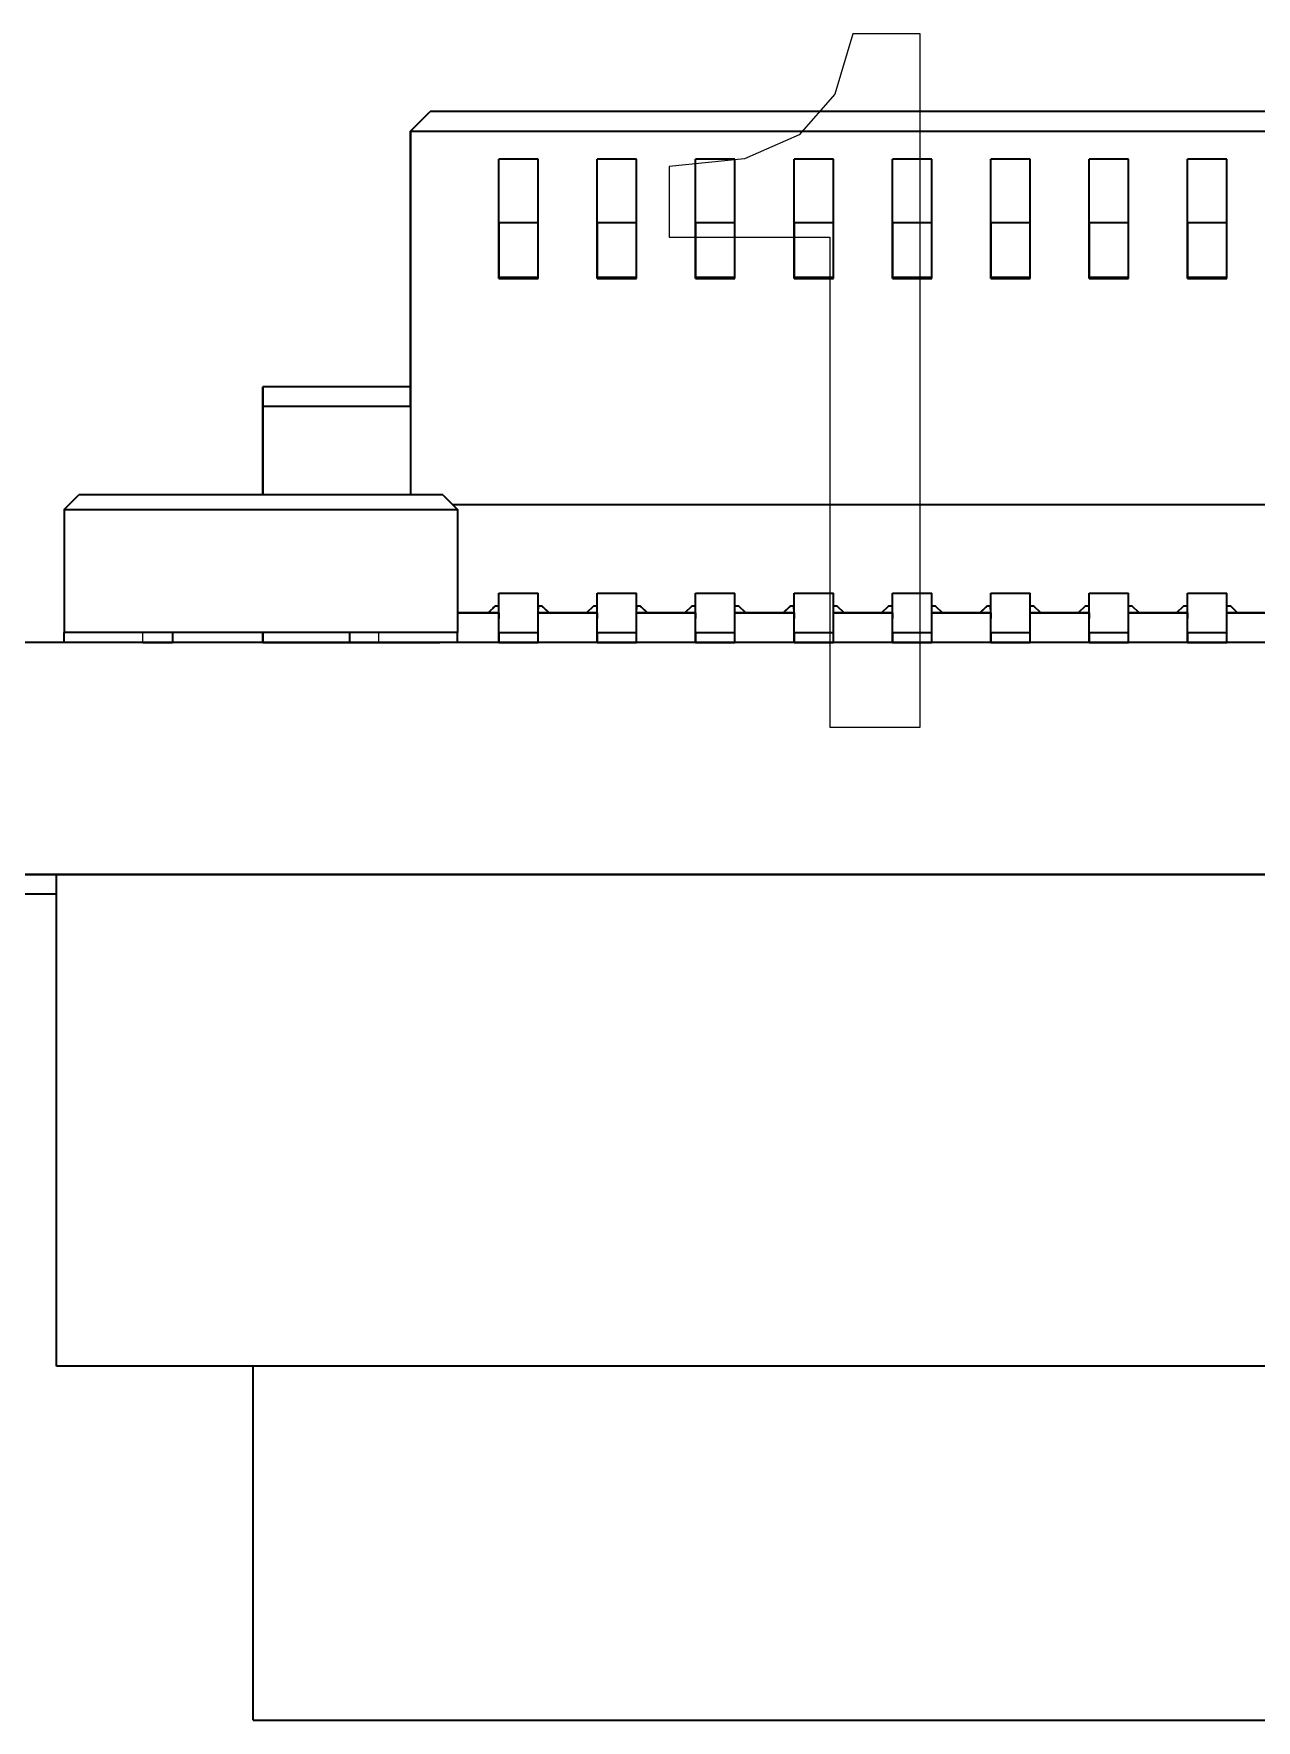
# Model space of a CAD drawing. Extents: x 507 to 804, y 334 to 583.
# Drawn here: x 585.04 to 591.26, y 381.05 to 389.62 of the extents above; entities that cross this region are included whole.
import ezdxf

# ---------------------------------------------------------------- set-up
doc = ezdxf.new("R2010")
doc.units = 0

msp = doc.modelspace()

# ---------------------------------------------------------------- linework, layer by layer
at = {"color": 7, "lineweight": 35, "ltscale": 0.003535}
msp.add_line((586.9557, 389.1268), (587.0557, 389.2268), dxfattribs=at)
msp.add_line((586.9557, 389.1268), (587.0557, 389.2268), dxfattribs=at)
at = {"color": 7, "lineweight": 35, "ltscale": 0.235001}
msp.add_line((596.4557, 389.2268), (587.0557, 389.2268), dxfattribs=at)
msp.add_line((596.4557, 389.2268), (587.0557, 389.2268), dxfattribs=at)
at = {"color": 7, "lineweight": 35, "ltscale": 0.046249}
for p, q in [((586.9557, 389.1268), (586.9557, 387.2768)), ((586.9557, 389.1268), (586.9557, 387.2768)), ((587.1207, 387.2768), (585.2708, 387.2768))]:
    msp.add_line(p, q, dxfattribs=at)
at = {"color": 7, "lineweight": 35, "ltscale": 0.0325}
for p, q in [((586.9557, 387.8268), (586.9557, 389.1268)), ((586.9557, 389.1268), (586.9557, 387.8268)), ((586.9557, 389.1268), (586.9557, 387.8268))]:
    msp.add_line(p, q, dxfattribs=at)
at = {"color": 7, "lineweight": 35, "ltscale": 0.239999}
msp.add_line((586.9557, 389.1268), (596.5557, 389.1268), dxfattribs=at)
msp.add_line((586.9557, 389.1268), (596.5557, 389.1268), dxfattribs=at)
at = {"color": 7, "lineweight": 35, "ltscale": 0.008055}
for p, q in [((587.4058, 388.6617), (587.4058, 388.9839)), ((587.4058, 388.6617), (587.4058, 388.9839)), ((587.6057, 388.6617), (587.6057, 388.9839)), ((587.6057, 388.6617), (587.6057, 388.9839)), ((587.9058, 388.6617), (587.9058, 388.9839)), ((587.9058, 388.6617), (587.9058, 388.9839)), ((588.1057, 388.6617), (588.1057, 388.9839)), ((588.1057, 388.6617), (588.1057, 388.9839)), ((588.4058, 388.6617), (588.4058, 388.9839)), ((588.4058, 388.6617), (588.4058, 388.9839)), ((588.6057, 388.6617), (588.6057, 388.9839)), ((588.6057, 388.6617), (588.6057, 388.9839)), ((588.9058, 388.6617), (588.9058, 388.9839)), ((588.9058, 388.6617), (588.9058, 388.9839)), ((589.1057, 388.6617), (589.1057, 388.9839)), ((589.1057, 388.6617), (589.1057, 388.9839)), ((589.4058, 388.6617), (589.4058, 388.9839)), ((589.4058, 388.6617), (589.4058, 388.9839)), ((589.6057, 388.6617), (589.6057, 388.9839)), ((589.6057, 388.6617), (589.6057, 388.9839)), ((589.9058, 388.6617), (589.9058, 388.9839)), ((589.9058, 388.6617), (589.9058, 388.9839)), ((590.1057, 388.6617), (590.1057, 388.9839)), ((590.1057, 388.6617), (590.1057, 388.9839)), ((590.4058, 388.6617), (590.4058, 388.9839)), ((590.4058, 388.6617), (590.4058, 388.9839)), ((590.6057, 388.6617), (590.6057, 388.9839)), ((590.6057, 388.6617), (590.6057, 388.9839)), ((590.9058, 388.6617), (590.9058, 388.9839)), ((590.9058, 388.6617), (590.9058, 388.9839)), ((591.1057, 388.6617), (591.1057, 388.9839)), ((591.1057, 388.6617), (591.1057, 388.9839))]:
    msp.add_line(p, q, dxfattribs=at)
at = {"color": 7, "lineweight": 35, "ltscale": 0.004999}
for p, q in [((587.6057, 388.9839), (587.4058, 388.9839)), ((587.6057, 388.9839), (587.4058, 388.9839)), ((588.1057, 388.9839), (587.9058, 388.9839)), ((588.1057, 388.9839), (587.9058, 388.9839)), ((588.6057, 388.9839), (588.4058, 388.9839)), ((588.6057, 388.9839), (588.4058, 388.9839)), ((589.1057, 388.9839), (588.9058, 388.9839)), ((589.1057, 388.9839), (588.9058, 388.9839)), ((589.6057, 388.9839), (589.4058, 388.9839)), ((589.6057, 388.9839), (589.4058, 388.9839)), ((590.1057, 388.9839), (589.9058, 388.9839)), ((590.1057, 388.9839), (589.9058, 388.9839)), ((590.6057, 388.9839), (590.4058, 388.9839)), ((590.6057, 388.9839), (590.4058, 388.9839)), ((591.1057, 388.9839), (590.9058, 388.9839)), ((591.1057, 388.9839), (590.9058, 388.9839)), ((587.4058, 388.6617), (587.6057, 388.6617)), ((587.4058, 388.6617), (587.6057, 388.6617)), ((587.9058, 388.6617), (588.1057, 388.6617)), ((587.9058, 388.6617), (588.1057, 388.6617)), ((588.4058, 388.6617), (588.6057, 388.6617)), ((588.4058, 388.6617), (588.6057, 388.6617)), ((588.9058, 388.6617), (589.1057, 388.6617)), ((588.9058, 388.6617), (589.1057, 388.6617)), ((589.4058, 388.6617), (589.6057, 388.6617)), ((589.4058, 388.6617), (589.6057, 388.6617)), ((589.9058, 388.6617), (590.1057, 388.6617)), ((589.9058, 388.6617), (590.1057, 388.6617)), ((590.4058, 388.6617), (590.6057, 388.6617)), ((590.4058, 388.6617), (590.6057, 388.6617)), ((590.9058, 388.6617), (591.1057, 388.6617)), ((590.9058, 388.6617), (591.1057, 388.6617)), ((587.6057, 388.3823), (587.4058, 388.3823)), ((587.4058, 388.3823), (587.6057, 388.3823)), ((587.4058, 388.3822), (587.6057, 388.3822)), ((588.1057, 388.3823), (587.9058, 388.3823)), ((587.9058, 388.3823), (588.1057, 388.3823)), ((587.9058, 388.3822), (588.1057, 388.3822)), ((588.6057, 388.3823), (588.4058, 388.3823)), ((588.4058, 388.3823), (588.6057, 388.3823)), ((588.4058, 388.3822), (588.6057, 388.3822)), ((589.1057, 388.3823), (588.9058, 388.3823)), ((588.9058, 388.3823), (589.1057, 388.3823)), ((588.9058, 388.3822), (589.1057, 388.3822)), ((589.6057, 388.3823), (589.4058, 388.3823)), ((589.4058, 388.3823), (589.6057, 388.3823)), ((589.4058, 388.3822), (589.6057, 388.3822)), ((590.1057, 388.3823), (589.9058, 388.3823)), ((589.9058, 388.3823), (590.1057, 388.3823)), ((589.9058, 388.3822), (590.1057, 388.3822)), ((590.4058, 388.3823), (590.6057, 388.3823)), ((590.6057, 388.3823), (590.4058, 388.3823)), ((590.4058, 388.3822), (590.6057, 388.3822)), ((590.9058, 388.3823), (591.1057, 388.3823)), ((591.1057, 388.3823), (590.9058, 388.3823)), ((590.9058, 388.3822), (591.1057, 388.3822)), ((587.4058, 388.3768), (587.6057, 388.3768)), ((587.4058, 388.3768), (587.6057, 388.3768)), ((587.9058, 388.3768), (588.1057, 388.3768)), ((587.9058, 388.3768), (588.1057, 388.3768)), ((588.4058, 388.3768), (588.6057, 388.3768)), ((588.4058, 388.3768), (588.6057, 388.3768)), ((588.9058, 388.3768), (589.1057, 388.3768)), ((588.9058, 388.3768), (589.1057, 388.3768)), ((589.4058, 388.3768), (589.6057, 388.3768)), ((589.4058, 388.3768), (589.6057, 388.3768)), ((589.9058, 388.3768), (590.1057, 388.3768)), ((589.9058, 388.3768), (590.1057, 388.3768)), ((590.4058, 388.3768), (590.6057, 388.3768)), ((590.4058, 388.3768), (590.6057, 388.3768)), ((590.9058, 388.3768), (591.1057, 388.3768)), ((590.9058, 388.3768), (591.1057, 388.3768)), ((587.4058, 386.7768), (587.6057, 386.7768)), ((587.4058, 386.7768), (587.6057, 386.7768)), ((587.9058, 386.7768), (588.1057, 386.7768)), ((587.9058, 386.7768), (588.1057, 386.7768)), ((588.4058, 386.7768), (588.6057, 386.7768)), ((588.4058, 386.7768), (588.6057, 386.7768)), ((588.9058, 386.7768), (589.1057, 386.7768)), ((588.9058, 386.7768), (589.1057, 386.7768)), ((589.4058, 386.7768), (589.6057, 386.7768)), ((589.4058, 386.7768), (589.6057, 386.7768)), ((589.9058, 386.7768), (590.1057, 386.7768)), ((589.9058, 386.7768), (590.1057, 386.7768)), ((590.4058, 386.7768), (590.6057, 386.7768)), ((590.4058, 386.7768), (590.6057, 386.7768)), ((590.9058, 386.7768), (591.1057, 386.7768)), ((590.9058, 386.7768), (591.1057, 386.7768)), ((587.4058, 386.5768), (587.6057, 386.5768)), ((587.4058, 386.5768), (587.6057, 386.5768)), ((587.6057, 386.5268), (587.4058, 386.5268)), ((587.6057, 386.5268), (587.4058, 386.5268)), ((587.4058, 386.5268), (587.6057, 386.5268)), ((587.4058, 386.5268), (587.6057, 386.5268)), ((587.4058, 386.5268), (587.6057, 386.5268)), ((587.9058, 386.5768), (588.1057, 386.5768)), ((587.9058, 386.5768), (588.1057, 386.5768)), ((588.1057, 386.5268), (587.9058, 386.5268)), ((588.1057, 386.5268), (587.9058, 386.5268)), ((587.9058, 386.5268), (588.1057, 386.5268)), ((587.9058, 386.5268), (588.1057, 386.5268)), ((587.9058, 386.5268), (588.1057, 386.5268)), ((588.4058, 386.5768), (588.6057, 386.5768)), ((588.4058, 386.5768), (588.6057, 386.5768)), ((588.6057, 386.5268), (588.4058, 386.5268)), ((588.6057, 386.5268), (588.4058, 386.5268)), ((588.4058, 386.5268), (588.6057, 386.5268)), ((588.4058, 386.5268), (588.6057, 386.5268)), ((588.4058, 386.5268), (588.6057, 386.5268)), ((588.9058, 386.5768), (589.1057, 386.5768)), ((588.9058, 386.5768), (589.1057, 386.5768)), ((589.1057, 386.5268), (588.9058, 386.5268)), ((589.1057, 386.5268), (588.9058, 386.5268)), ((588.9058, 386.5268), (589.1057, 386.5268)), ((588.9058, 386.5268), (589.1057, 386.5268)), ((588.9058, 386.5268), (589.1057, 386.5268)), ((589.4058, 386.5768), (589.6057, 386.5768)), ((589.4058, 386.5768), (589.6057, 386.5768)), ((589.6057, 386.5268), (589.4058, 386.5268)), ((589.6057, 386.5268), (589.4058, 386.5268)), ((589.4058, 386.5268), (589.6057, 386.5268)), ((589.4058, 386.5268), (589.6057, 386.5268)), ((589.4058, 386.5268), (589.6057, 386.5268)), ((589.9058, 386.5768), (590.1057, 386.5768)), ((589.9058, 386.5768), (590.1057, 386.5768)), ((590.1057, 386.5268), (589.9058, 386.5268)), ((589.9058, 386.5268), (590.1057, 386.5268)), ((589.9058, 386.5268), (590.1057, 386.5268)), ((589.9058, 386.5268), (590.1057, 386.5268)), ((590.1057, 386.5268), (589.9058, 386.5268)), ((590.4058, 386.5768), (590.6057, 386.5768)), ((590.4058, 386.5768), (590.6057, 386.5768)), ((590.4058, 386.5268), (590.6057, 386.5268)), ((590.6057, 386.5268), (590.4058, 386.5268)), ((590.6057, 386.5268), (590.4058, 386.5268)), ((590.4058, 386.5268), (590.6057, 386.5268)), ((590.4058, 386.5268), (590.6057, 386.5268)), ((590.9058, 386.5768), (591.1057, 386.5768)), ((590.9058, 386.5768), (591.1057, 386.5768)), ((590.9058, 386.5268), (591.1057, 386.5268)), ((590.9058, 386.5268), (591.1057, 386.5268)), ((590.9058, 386.5268), (591.1057, 386.5268)), ((591.1057, 386.5268), (590.9058, 386.5268)), ((591.1057, 386.5268), (590.9058, 386.5268))]:
    msp.add_line(p, q, dxfattribs=at)
at = {"color": 7, "lineweight": 35, "ltscale": 0.015179}
for p, q in [((587.4058, 388.3768), (587.4058, 388.9839)), ((587.9058, 388.3768), (587.9058, 388.9839)), ((588.4058, 388.3768), (588.4058, 388.9839)), ((588.9058, 388.3768), (588.9058, 388.9839)), ((589.4058, 388.3768), (589.4058, 388.9839)), ((589.9058, 388.3768), (589.9058, 388.9839)), ((590.4058, 388.3768), (590.4058, 388.9839)), ((590.9058, 388.3768), (590.9058, 388.9839))]:
    msp.add_line(p, q, dxfattribs=at)
at = {"color": 7, "lineweight": 35, "ltscale": 0.006986}
for p, q in [((587.4058, 388.6617), (587.4058, 388.3823)), ((587.6057, 388.3823), (587.6057, 388.6617)), ((587.9058, 388.6617), (587.9058, 388.3823)), ((588.1057, 388.3823), (588.1057, 388.6617)), ((588.4058, 388.6617), (588.4058, 388.3823)), ((588.6057, 388.3823), (588.6057, 388.6617)), ((588.9058, 388.6617), (588.9058, 388.3823)), ((589.1057, 388.3823), (589.1057, 388.6617)), ((589.4058, 388.6617), (589.4058, 388.3823)), ((589.6057, 388.3823), (589.6057, 388.6617)), ((589.9058, 388.6617), (589.9058, 388.3823)), ((590.1057, 388.3823), (590.1057, 388.6617)), ((590.4058, 388.6617), (590.4058, 388.3823)), ((590.6057, 388.3823), (590.6057, 388.6617)), ((590.9058, 388.6617), (590.9058, 388.3823)), ((591.1057, 388.3823), (591.1057, 388.6617))]:
    msp.add_line(p, q, dxfattribs=at)
at = {"color": 7, "lineweight": 35, "ltscale": 0.002122}
for p, q in [((587.4058, 388.5768), (587.4058, 388.6617)), ((587.6057, 388.5768), (587.6057, 388.6617)), ((587.9058, 388.5768), (587.9058, 388.6617)), ((588.1057, 388.5768), (588.1057, 388.6617)), ((588.4058, 388.5768), (588.4058, 388.6617)), ((588.6057, 388.5768), (588.6057, 388.6617)), ((588.9058, 388.5768), (588.9058, 388.6617)), ((589.1057, 388.5768), (589.1057, 388.6617)), ((589.4058, 388.5768), (589.4058, 388.6617)), ((589.6057, 388.5768), (589.6057, 388.6617)), ((589.9058, 388.5768), (589.9058, 388.6617)), ((590.1057, 388.5768), (590.1057, 388.6617)), ((590.4058, 388.5768), (590.4058, 388.6617)), ((590.6057, 388.5768), (590.6057, 388.6617)), ((590.9058, 388.5768), (590.9058, 388.6617)), ((591.1057, 388.5768), (591.1057, 388.6617))]:
    msp.add_line(p, q, dxfattribs=at)
at = {"color": 7, "lineweight": 35, "ltscale": 0.004864}
for p, q in [((587.4058, 388.3823), (587.4058, 388.5768)), ((587.6057, 388.3823), (587.6057, 388.5768)), ((587.9058, 388.3823), (587.9058, 388.5768)), ((588.1057, 388.3823), (588.1057, 388.5768)), ((588.4058, 388.3823), (588.4058, 388.5768)), ((588.6057, 388.3823), (588.6057, 388.5768)), ((588.9058, 388.3823), (588.9058, 388.5768)), ((589.1057, 388.3823), (589.1057, 388.5768)), ((589.4058, 388.3823), (589.4058, 388.5768)), ((589.6057, 388.3823), (589.6057, 388.5768)), ((589.9058, 388.3823), (589.9058, 388.5768)), ((590.1057, 388.3823), (590.1057, 388.5768)), ((590.4058, 388.3823), (590.4058, 388.5768)), ((590.6057, 388.3823), (590.6057, 388.5768)), ((590.9058, 388.3823), (590.9058, 388.5768)), ((591.1057, 388.3823), (591.1057, 388.5768))]:
    msp.add_line(p, q, dxfattribs=at)
at = {"color": 7, "lineweight": 35, "ltscale": 0.000137329}
for p, q in [((587.4058, 388.3768), (587.4058, 388.3823)), ((587.6057, 388.3768), (587.6057, 388.3823)), ((587.9058, 388.3768), (587.9058, 388.3823)), ((588.1057, 388.3768), (588.1057, 388.3823)), ((588.4058, 388.3768), (588.4058, 388.3823)), ((588.6057, 388.3768), (588.6057, 388.3823)), ((588.9058, 388.3768), (588.9058, 388.3823)), ((589.1057, 388.3768), (589.1057, 388.3823)), ((589.4058, 388.3768), (589.4058, 388.3823)), ((589.6057, 388.3768), (589.6057, 388.3823)), ((589.9058, 388.3768), (589.9058, 388.3823)), ((590.1057, 388.3768), (590.1057, 388.3823)), ((590.4058, 388.3768), (590.4058, 388.3823)), ((590.6057, 388.3768), (590.6057, 388.3823)), ((590.9058, 388.3768), (590.9058, 388.3823)), ((591.1057, 388.3768), (591.1057, 388.3823))]:
    msp.add_line(p, q, dxfattribs=at)
at = {"color": 7, "lineweight": 35, "ltscale": 0.000136566}
for p, q in [((587.4058, 388.3768), (587.4058, 388.3822)), ((587.6057, 388.3768), (587.6057, 388.3822)), ((587.9058, 388.3768), (587.9058, 388.3822)), ((588.1057, 388.3768), (588.1057, 388.3822)), ((588.4058, 388.3768), (588.4058, 388.3822)), ((588.6057, 388.3768), (588.6057, 388.3822)), ((588.9058, 388.3768), (588.9058, 388.3822)), ((589.1057, 388.3768), (589.1057, 388.3822)), ((589.4058, 388.3768), (589.4058, 388.3822)), ((589.6057, 388.3768), (589.6057, 388.3822)), ((589.9058, 388.3768), (589.9058, 388.3822)), ((590.1057, 388.3768), (590.1057, 388.3822)), ((590.4058, 388.3768), (590.4058, 388.3822)), ((590.6057, 388.3768), (590.6057, 388.3822)), ((590.9058, 388.3768), (590.9058, 388.3822)), ((591.1057, 388.3768), (591.1057, 388.3822))]:
    msp.add_line(p, q, dxfattribs=at)
at = {"color": 7, "lineweight": 35, "ltscale": 0.0025}
for p, q in [((586.2057, 387.7268), (586.2057, 387.8268)), ((586.2057, 387.7268), (586.2057, 387.8268)), ((586.2057, 387.8268), (586.2057, 387.7268)), ((586.9557, 387.7268), (586.9557, 387.8268)), ((590.4058, 386.5768), (590.4058, 386.6768)), ((590.9058, 386.5768), (590.9058, 386.6768))]:
    msp.add_line(p, q, dxfattribs=at)
at = {"color": 7, "lineweight": 35, "ltscale": 0.01875}
for p, q in [((586.9557, 387.8268), (586.2057, 387.8268)), ((586.9557, 387.8268), (586.2057, 387.8268)), ((586.9557, 387.7268), (586.2057, 387.7268)), ((586.9557, 387.7268), (586.2057, 387.7268))]:
    msp.add_line(p, q, dxfattribs=at)
at = {"color": 7, "lineweight": 35, "ltscale": 0.01125}
for p, q in [((586.2057, 387.2768), (586.2057, 387.7268)), ((586.2057, 387.7268), (586.2057, 387.2768)), ((586.2057, 387.2768), (586.2057, 387.7268)), ((586.9557, 387.7268), (586.9557, 387.2768))]:
    msp.add_line(p, q, dxfattribs=at)
at = {"color": 7, "lineweight": 35, "ltscale": 0.002652}
for p, q in [((585.1957, 387.2018), (585.2708, 387.2768)), ((587.1207, 387.2768), (587.1957, 387.2018))]:
    msp.add_line(p, q, dxfattribs=at)
at = {"color": 7, "lineweight": 35, "ltscale": 0.05}
for p, q in [((585.1957, 387.2018), (587.1957, 387.2018)), ((587.1957, 386.5768), (585.1957, 386.5768))]:
    msp.add_line(p, q, dxfattribs=at)
at = {"color": 7, "lineweight": 35, "ltscale": 0.015625}
for p, q in [((585.1957, 387.2018), (585.1957, 386.5768)), ((587.1957, 387.2018), (587.1957, 386.5768))]:
    msp.add_line(p, q, dxfattribs=at)
at = {"color": 7, "lineweight": 35, "ltscale": 0.253374}
msp.add_line((597.3057, 387.2268), (587.1708, 387.2268), dxfattribs=at)
msp.add_line((597.3057, 387.2268), (587.1708, 387.2268), dxfattribs=at)
at = {"color": 7, "lineweight": 35, "ltscale": 0.005}
for p, q in [((587.4058, 386.5768), (587.4058, 386.7768)), ((587.4058, 386.5768), (587.4058, 386.7768)), ((587.6057, 386.5768), (587.6057, 386.7768)), ((587.6057, 386.5768), (587.6057, 386.7768)), ((587.9058, 386.5768), (587.9058, 386.7768)), ((587.9058, 386.5768), (587.9058, 386.7768)), ((588.1057, 386.5768), (588.1057, 386.7768)), ((588.1057, 386.5768), (588.1057, 386.7768)), ((588.4058, 386.5768), (588.4058, 386.7768)), ((588.4058, 386.5768), (588.4058, 386.7768)), ((588.6057, 386.5768), (588.6057, 386.7768)), ((588.6057, 386.5768), (588.6057, 386.7768)), ((588.9058, 386.5768), (588.9058, 386.7768)), ((588.9058, 386.5768), (588.9058, 386.7768)), ((589.1057, 386.5768), (589.1057, 386.7768)), ((589.1057, 386.5768), (589.1057, 386.7768)), ((589.4058, 386.5768), (589.4058, 386.7768)), ((589.4058, 386.5768), (589.4058, 386.7768)), ((589.6057, 386.5768), (589.6057, 386.7768)), ((589.6057, 386.5768), (589.6057, 386.7768)), ((589.9058, 386.5768), (589.9058, 386.7768)), ((589.9058, 386.5768), (589.9058, 386.7768)), ((590.1057, 386.5768), (590.1057, 386.7768)), ((590.1057, 386.5768), (590.1057, 386.7768)), ((590.4058, 386.5768), (590.4058, 386.7768)), ((590.4058, 386.5768), (590.4058, 386.7768)), ((590.6057, 386.5768), (590.6057, 386.7768)), ((590.6057, 386.5768), (590.6057, 386.7768)), ((590.9058, 386.5768), (590.9058, 386.7768)), ((590.9058, 386.5768), (590.9058, 386.7768)), ((591.1057, 386.5768), (591.1057, 386.7768)), ((591.1057, 386.5768), (591.1057, 386.7768))]:
    msp.add_line(p, q, dxfattribs=at)
at = {"color": 7, "lineweight": 35, "ltscale": 0.001625}
for p, q in [((587.4058, 386.7118), (587.4058, 386.7768)), ((587.9058, 386.7118), (587.9058, 386.7768)), ((588.4058, 386.7118), (588.4058, 386.7768)), ((588.9058, 386.7118), (588.9058, 386.7768)), ((589.4058, 386.7118), (589.4058, 386.7768)), ((589.9058, 386.7118), (589.9058, 386.7768)), ((590.4058, 386.7118), (590.4058, 386.7768)), ((590.9058, 386.7118), (590.9058, 386.7768))]:
    msp.add_line(p, q, dxfattribs=at)
at = {"color": 7, "lineweight": 35, "ltscale": 0.003874}
for p, q in [((587.3507, 386.6768), (587.1957, 386.6768)), ((587.1957, 386.6768), (587.3507, 386.6768)), ((587.1957, 386.6768), (587.3507, 386.6768))]:
    msp.add_line(p, q, dxfattribs=at)
at = {"color": 7, "lineweight": 35, "ltscale": 0.001238}
for p, q in [((587.3857, 386.7118), (587.3507, 386.6768)), ((587.3857, 386.7118), (587.3507, 386.6768)), ((587.3857, 386.7118), (587.3507, 386.6768)), ((587.6608, 386.6768), (587.6257, 386.7118)), ((587.6257, 386.7118), (587.6608, 386.6768)), ((587.6608, 386.6768), (587.6257, 386.7118)), ((587.8857, 386.7118), (587.8507, 386.6768)), ((587.8857, 386.7118), (587.8507, 386.6768)), ((587.8857, 386.7118), (587.8507, 386.6768)), ((588.1608, 386.6768), (588.1257, 386.7118)), ((588.1257, 386.7118), (588.1608, 386.6768)), ((588.1608, 386.6768), (588.1257, 386.7118)), ((588.3857, 386.7118), (588.3507, 386.6768)), ((588.3857, 386.7118), (588.3507, 386.6768)), ((588.3857, 386.7118), (588.3507, 386.6768)), ((588.6608, 386.6768), (588.6257, 386.7118)), ((588.6608, 386.6768), (588.6257, 386.7118)), ((588.6608, 386.6768), (588.6257, 386.7118)), ((588.8857, 386.7118), (588.8507, 386.6768)), ((588.8507, 386.6768), (588.8857, 386.7118)), ((588.8857, 386.7118), (588.8507, 386.6768)), ((589.1608, 386.6768), (589.1257, 386.7118)), ((589.1608, 386.6768), (589.1257, 386.7118)), ((589.1608, 386.6768), (589.1257, 386.7118)), ((589.3857, 386.7118), (589.3507, 386.6768)), ((589.3857, 386.7118), (589.3507, 386.6768)), ((589.3857, 386.7118), (589.3507, 386.6768)), ((589.6608, 386.6768), (589.6257, 386.7118)), ((589.6608, 386.6768), (589.6257, 386.7118)), ((589.6608, 386.6768), (589.6257, 386.7118)), ((589.8857, 386.7118), (589.8507, 386.6768)), ((589.8507, 386.6768), (589.8857, 386.7118)), ((589.8857, 386.7118), (589.8507, 386.6768)), ((590.1608, 386.6768), (590.1257, 386.7118)), ((590.1608, 386.6768), (590.1257, 386.7118)), ((590.1608, 386.6768), (590.1257, 386.7118)), ((590.3857, 386.7118), (590.3507, 386.6768)), ((590.3857, 386.7118), (590.3507, 386.6768)), ((590.3857, 386.7118), (590.3507, 386.6768)), ((590.6608, 386.6768), (590.6257, 386.7118)), ((590.6608, 386.6768), (590.6257, 386.7118)), ((590.6608, 386.6768), (590.6257, 386.7118)), ((590.8857, 386.7118), (590.8507, 386.6768)), ((590.8857, 386.7118), (590.8507, 386.6768)), ((590.8857, 386.7118), (590.8507, 386.6768)), ((591.1608, 386.6768), (591.1257, 386.7118)), ((591.1608, 386.6768), (591.1257, 386.7118)), ((591.1608, 386.6768), (591.1257, 386.7118))]:
    msp.add_line(p, q, dxfattribs=at)
at = {"color": 7, "lineweight": 35, "ltscale": 0.001376}
for p, q in [((587.3507, 386.6768), (587.4058, 386.6768)), ((587.4058, 386.6768), (587.3507, 386.6768)), ((587.3507, 386.6768), (587.4058, 386.6768)), ((587.6057, 386.6768), (587.6608, 386.6768)), ((587.6608, 386.6768), (587.6057, 386.6768)), ((587.6057, 386.6768), (587.6608, 386.6768)), ((587.8507, 386.6768), (587.9058, 386.6768)), ((587.9058, 386.6768), (587.8507, 386.6768)), ((587.8507, 386.6768), (587.9058, 386.6768)), ((588.1057, 386.6768), (588.1608, 386.6768)), ((588.1608, 386.6768), (588.1057, 386.6768)), ((588.1057, 386.6768), (588.1608, 386.6768)), ((588.3507, 386.6768), (588.4058, 386.6768)), ((588.4058, 386.6768), (588.3507, 386.6768)), ((588.3507, 386.6768), (588.4058, 386.6768)), ((588.6057, 386.6768), (588.6608, 386.6768)), ((588.6608, 386.6768), (588.6057, 386.6768)), ((588.6057, 386.6768), (588.6608, 386.6768)), ((588.8507, 386.6768), (588.9058, 386.6768)), ((588.9058, 386.6768), (588.8507, 386.6768)), ((588.8507, 386.6768), (588.9058, 386.6768)), ((589.1057, 386.6768), (589.1608, 386.6768)), ((589.1608, 386.6768), (589.1057, 386.6768)), ((589.1057, 386.6768), (589.1608, 386.6768)), ((589.3507, 386.6768), (589.4058, 386.6768)), ((589.4058, 386.6768), (589.3507, 386.6768)), ((589.3507, 386.6768), (589.4058, 386.6768)), ((589.6057, 386.6768), (589.6608, 386.6768)), ((589.6608, 386.6768), (589.6057, 386.6768)), ((589.6057, 386.6768), (589.6608, 386.6768)), ((589.8507, 386.6768), (589.9058, 386.6768)), ((589.9058, 386.6768), (589.8507, 386.6768)), ((589.8507, 386.6768), (589.9058, 386.6768)), ((590.1057, 386.6768), (590.1608, 386.6768)), ((590.1608, 386.6768), (590.1057, 386.6768)), ((590.1057, 386.6768), (590.1608, 386.6768)), ((590.4058, 386.6768), (590.3507, 386.6768)), ((590.3507, 386.6768), (590.4058, 386.6768)), ((590.3507, 386.6768), (590.4058, 386.6768)), ((590.6608, 386.6768), (590.6057, 386.6768)), ((590.6057, 386.6768), (590.6608, 386.6768)), ((590.6057, 386.6768), (590.6608, 386.6768)), ((590.9058, 386.6768), (590.8507, 386.6768)), ((590.8507, 386.6768), (590.9058, 386.6768)), ((590.8507, 386.6768), (590.9058, 386.6768)), ((591.1608, 386.6768), (591.1057, 386.6768)), ((591.1057, 386.6768), (591.1608, 386.6768)), ((591.1057, 386.6768), (591.1608, 386.6768))]:
    msp.add_line(p, q, dxfattribs=at)
at = {"color": 7, "lineweight": 35, "ltscale": 0.00036307}
for p, q in [((587.3755, 386.7015), (587.3857, 386.7118)), ((587.8755, 386.7015), (587.8857, 386.7118)), ((588.3755, 386.7015), (588.3857, 386.7118)), ((589.3755, 386.7015), (589.3857, 386.7118)), ((590.3755, 386.7015), (590.3857, 386.7118)), ((590.8755, 386.7015), (590.8857, 386.7118))]:
    msp.add_line(p, q, dxfattribs=at)
at = {"color": 7, "lineweight": 35, "ltscale": 0.000500488}
for p, q in [((587.4058, 386.7118), (587.3857, 386.7118)), ((587.4058, 386.7118), (587.3857, 386.7118)), ((587.4058, 386.7118), (587.3857, 386.7118)), ((587.6257, 386.7118), (587.6057, 386.7118)), ((587.6257, 386.7118), (587.6057, 386.7118)), ((587.6257, 386.7118), (587.6057, 386.7118)), ((587.9058, 386.7118), (587.8857, 386.7118)), ((587.9058, 386.7118), (587.8857, 386.7118)), ((587.9058, 386.7118), (587.8857, 386.7118)), ((588.1257, 386.7118), (588.1057, 386.7118)), ((588.1257, 386.7118), (588.1057, 386.7118)), ((588.1257, 386.7118), (588.1057, 386.7118)), ((588.4058, 386.7118), (588.3857, 386.7118)), ((588.4058, 386.7118), (588.3857, 386.7118)), ((588.4058, 386.7118), (588.3857, 386.7118)), ((588.6257, 386.7118), (588.6057, 386.7118)), ((588.6257, 386.7118), (588.6057, 386.7118)), ((588.6257, 386.7118), (588.6057, 386.7118)), ((588.9058, 386.7118), (588.8857, 386.7118)), ((588.9058, 386.7118), (588.8857, 386.7118)), ((588.9058, 386.7118), (588.8857, 386.7118)), ((589.1257, 386.7118), (589.1057, 386.7118)), ((589.1257, 386.7118), (589.1057, 386.7118)), ((589.1257, 386.7118), (589.1057, 386.7118)), ((589.4058, 386.7118), (589.3857, 386.7118)), ((589.4058, 386.7118), (589.3857, 386.7118)), ((589.4058, 386.7118), (589.3857, 386.7118)), ((589.6257, 386.7118), (589.6057, 386.7118)), ((589.6257, 386.7118), (589.6057, 386.7118)), ((589.6257, 386.7118), (589.6057, 386.7118)), ((589.9058, 386.7118), (589.8857, 386.7118)), ((589.9058, 386.7118), (589.8857, 386.7118)), ((589.9058, 386.7118), (589.8857, 386.7118)), ((590.1257, 386.7118), (590.1057, 386.7118)), ((590.1257, 386.7118), (590.1057, 386.7118)), ((590.1257, 386.7118), (590.1057, 386.7118)), ((590.4058, 386.7118), (590.3857, 386.7118)), ((590.4058, 386.7118), (590.3857, 386.7118)), ((590.4058, 386.7118), (590.3857, 386.7118)), ((590.6257, 386.7118), (590.6057, 386.7118)), ((590.6257, 386.7118), (590.6057, 386.7118)), ((590.6257, 386.7118), (590.6057, 386.7118)), ((590.9058, 386.7118), (590.8857, 386.7118)), ((590.9058, 386.7118), (590.8857, 386.7118)), ((590.9058, 386.7118), (590.8857, 386.7118)), ((591.1257, 386.7118), (591.1057, 386.7118)), ((591.1257, 386.7118), (591.1057, 386.7118)), ((591.1257, 386.7118), (591.1057, 386.7118))]:
    msp.add_line(p, q, dxfattribs=at)
at = {"color": 7, "lineweight": 35, "ltscale": 0.000875092}
for p, q in [((587.4058, 386.6768), (587.4058, 386.7118)), ((587.9058, 386.6768), (587.9058, 386.7118)), ((588.4058, 386.6768), (588.4058, 386.7118)), ((589.4058, 386.6768), (589.4058, 386.7118)), ((590.4058, 386.6768), (590.4058, 386.7118)), ((590.9058, 386.6768), (590.9058, 386.7118))]:
    msp.add_line(p, q, dxfattribs=at)
at = {"color": 7, "lineweight": 35, "ltscale": 0.002503}
for p, q in [((587.4058, 386.5768), (587.4058, 386.6769)), ((587.9058, 386.5768), (587.9058, 386.6769)), ((588.4058, 386.5768), (588.4058, 386.6769)), ((588.9058, 386.5768), (588.9058, 386.6769)), ((589.4058, 386.5768), (589.4058, 386.6769)), ((589.9058, 386.5768), (589.9058, 386.6769))]:
    msp.add_line(p, q, dxfattribs=at)
at = {"color": 7, "lineweight": 35, "ltscale": 0.000712585}
for p, q in [((587.4058, 386.6483), (587.4058, 386.6768)), ((587.4058, 386.6768), (587.4058, 386.6483)), ((587.9058, 386.6483), (587.9058, 386.6768)), ((587.9058, 386.6768), (587.9058, 386.6483)), ((588.4058, 386.6483), (588.4058, 386.6768)), ((588.4058, 386.6768), (588.4058, 386.6483)), ((588.9058, 386.6483), (588.9058, 386.6768)), ((588.9058, 386.6768), (588.9058, 386.6483)), ((589.4058, 386.6483), (589.4058, 386.6768)), ((589.4058, 386.6768), (589.4058, 386.6483)), ((589.9058, 386.6483), (589.9058, 386.6768)), ((589.9058, 386.6768), (589.9058, 386.6483)), ((590.4058, 386.6768), (590.4058, 386.6483)), ((590.4058, 386.6483), (590.4058, 386.6768)), ((590.9058, 386.6483), (590.9058, 386.6768)), ((590.9058, 386.6768), (590.9058, 386.6483))]:
    msp.add_line(p, q, dxfattribs=at)
at = {"color": 7, "lineweight": 35, "ltscale": 0.000875177}
for p, q in [((587.6057, 386.6768), (587.6062, 386.7118)), ((588.1057, 386.6768), (588.1062, 386.7118)), ((588.9058, 386.6768), (588.9053, 386.7118)), ((589.9058, 386.6768), (589.9053, 386.7118))]:
    msp.add_line(p, q, dxfattribs=at)
at = {"color": 7, "lineweight": 35, "ltscale": 0.001272}
for p, q in [((587.6608, 386.6768), (587.6238, 386.7118)), ((588.1608, 386.6768), (588.1238, 386.7118))]:
    msp.add_line(p, q, dxfattribs=at)
at = {"color": 7, "lineweight": 35, "ltscale": 0.004749}
for p, q in [((587.8507, 386.6768), (587.6608, 386.6768)), ((587.6608, 386.6768), (587.8507, 386.6768)), ((587.6608, 386.6768), (587.8507, 386.6768)), ((588.3507, 386.6768), (588.1608, 386.6768)), ((588.1608, 386.6768), (588.3507, 386.6768)), ((588.1608, 386.6768), (588.3507, 386.6768)), ((588.8507, 386.6768), (588.6608, 386.6768)), ((588.6608, 386.6768), (588.8507, 386.6768)), ((588.6608, 386.6768), (588.8507, 386.6768)), ((589.3507, 386.6768), (589.1608, 386.6768)), ((589.1608, 386.6768), (589.3507, 386.6768)), ((589.1608, 386.6768), (589.3507, 386.6768)), ((589.8507, 386.6768), (589.6608, 386.6768)), ((589.6608, 386.6768), (589.8507, 386.6768)), ((589.6608, 386.6768), (589.8507, 386.6768)), ((590.3507, 386.6768), (590.1608, 386.6768)), ((590.1608, 386.6768), (590.3507, 386.6768)), ((590.1608, 386.6768), (590.3507, 386.6768)), ((590.8507, 386.6768), (590.6608, 386.6768)), ((590.6608, 386.6768), (590.8507, 386.6768)), ((590.6608, 386.6768), (590.8507, 386.6768)), ((591.3507, 386.6768), (591.1608, 386.6768)), ((591.1608, 386.6768), (591.3507, 386.6768)), ((591.1608, 386.6768), (591.3507, 386.6768))]:
    msp.add_line(p, q, dxfattribs=at)
at = {"color": 7, "lineweight": 35, "ltscale": 0.001271}
for p, q in [((588.8876, 386.7118), (588.8507, 386.6768)), ((589.8876, 386.7118), (589.8507, 386.6768))]:
    msp.add_line(p, q, dxfattribs=at)
at = {"color": 7, "lineweight": 35, "ltscale": 0.000479058}
msp.add_line((588.8722, 386.6983), (588.8857, 386.7118), dxfattribs=at)
at = {"color": 7, "lineweight": 35, "ltscale": 0.003037}
for p, q in [((587.4058, 386.5268), (587.4058, 386.6483)), ((587.4058, 386.5268), (587.4058, 386.6483)), ((587.9058, 386.5268), (587.9058, 386.6483)), ((587.9058, 386.5268), (587.9058, 386.6483)), ((588.4058, 386.5268), (588.4058, 386.6483)), ((588.4058, 386.5268), (588.4058, 386.6483)), ((588.9058, 386.5268), (588.9058, 386.6483)), ((588.9058, 386.5268), (588.9058, 386.6483)), ((589.4058, 386.5268), (589.4058, 386.6483)), ((589.4058, 386.5268), (589.4058, 386.6483)), ((589.9058, 386.5268), (589.9058, 386.6483)), ((589.9058, 386.5268), (589.9058, 386.6483)), ((590.4058, 386.5268), (590.4058, 386.6483)), ((590.4058, 386.5268), (590.4058, 386.6483)), ((590.9058, 386.5268), (590.9058, 386.6483)), ((590.9058, 386.5268), (590.9058, 386.6483))]:
    msp.add_line(p, q, dxfattribs=at)
at = {"color": 7, "lineweight": 35}
for p, q in [((606.2557, 386.5263), (577.2557, 386.5263)), ((606.2557, 385.3463), (577.2557, 385.3463))]:
    msp.add_line(p, q, dxfattribs=at)
at = {"color": 7, "lineweight": 35, "ltscale": 0.00125}
for p, q in [((585.1957, 386.5268), (585.1957, 386.5768)), ((585.7457, 386.5768), (585.7457, 386.5268)), ((586.2057, 386.5268), (586.2057, 386.5768)), ((586.2057, 386.5268), (586.2057, 386.5768)), ((586.2057, 386.5768), (586.2057, 386.5268)), ((586.2057, 386.5268), (586.2057, 386.5768)), ((586.2057, 386.5268), (586.2057, 386.5768)), ((586.6458, 386.5768), (586.6458, 386.5268)), ((586.6458, 386.5768), (586.6458, 386.5268)), ((586.6458, 386.5768), (586.6458, 386.5268)), ((586.6458, 386.5768), (586.6458, 386.5268)), ((586.6458, 386.5768), (586.6458, 386.5268)), ((586.6458, 386.5768), (586.6458, 386.5268)), ((587.1957, 386.5268), (587.1957, 386.5768)), ((587.4058, 386.5768), (587.4058, 386.5268)), ((587.4058, 386.5768), (587.4058, 386.5268)), ((587.4058, 386.5268), (587.4058, 386.5768)), ((587.6057, 386.5268), (587.6057, 386.5768)), ((587.6057, 386.5268), (587.6057, 386.5768)), ((587.9058, 386.5768), (587.9058, 386.5268)), ((587.9058, 386.5768), (587.9058, 386.5268)), ((587.9058, 386.5268), (587.9058, 386.5768)), ((588.1057, 386.5268), (588.1057, 386.5768)), ((588.1057, 386.5268), (588.1057, 386.5768)), ((588.4058, 386.5768), (588.4058, 386.5268)), ((588.4058, 386.5768), (588.4058, 386.5268)), ((588.4058, 386.5268), (588.4058, 386.5768)), ((588.6057, 386.5268), (588.6057, 386.5768)), ((588.6057, 386.5268), (588.6057, 386.5768)), ((588.9058, 386.5768), (588.9058, 386.5268)), ((588.9058, 386.5768), (588.9058, 386.5268)), ((588.9058, 386.5268), (588.9058, 386.5768)), ((589.1057, 386.5268), (589.1057, 386.5768)), ((589.1057, 386.5268), (589.1057, 386.5768)), ((589.4058, 386.5768), (589.4058, 386.5268)), ((589.4058, 386.5768), (589.4058, 386.5268)), ((589.4058, 386.5268), (589.4058, 386.5768)), ((589.6057, 386.5268), (589.6057, 386.5768)), ((589.6057, 386.5268), (589.6057, 386.5768)), ((589.9058, 386.5768), (589.9058, 386.5268)), ((589.9058, 386.5768), (589.9058, 386.5268)), ((589.9058, 386.5268), (589.9058, 386.5768)), ((590.1057, 386.5268), (590.1057, 386.5768)), ((590.1057, 386.5268), (590.1057, 386.5768)), ((590.4058, 386.5268), (590.4058, 386.5768)), ((590.4058, 386.5768), (590.4058, 386.5268)), ((590.4058, 386.5768), (590.4058, 386.5268)), ((590.6057, 386.5268), (590.6057, 386.5768)), ((590.6057, 386.5268), (590.6057, 386.5768)), ((590.9058, 386.5768), (590.9058, 386.5268)), ((590.9058, 386.5268), (590.9058, 386.5768)), ((590.9058, 386.5768), (590.9058, 386.5268)), ((591.1057, 386.5268), (591.1057, 386.5768)), ((591.1057, 386.5268), (591.1057, 386.5768))]:
    msp.add_line(p, q, dxfattribs=at)
at = {"color": 7, "lineweight": 35, "ltscale": 0.010001}
for p, q in [((585.5958, 386.5268), (585.1957, 386.5268)), ((587.1957, 386.5268), (586.7957, 386.5268))]:
    msp.add_line(p, q, dxfattribs=at)
at = {"color": 7, "lineweight": 13, "ltscale": 0.00125}
for p, q in [((585.5958, 386.5268), (585.5958, 386.5768)), ((586.7957, 386.5268), (586.7957, 386.5768))]:
    msp.add_line(p, q, dxfattribs=at)
at = {"color": 7, "lineweight": 35, "ltscale": 0.003749}
for p, q in [((585.5958, 386.5268), (585.7457, 386.5268)), ((586.6458, 386.5268), (586.7957, 386.5268))]:
    msp.add_line(p, q, dxfattribs=at)
at = {"color": 7, "lineweight": 35, "ltscale": 0.0125}
msp.add_line((586.2057, 386.5268), (586.7057, 386.5268), dxfattribs=at)
at = {"color": 7, "lineweight": 35, "ltscale": 0.022499}
for p, q in [((586.2057, 386.5268), (587.1057, 386.5268)), ((587.1057, 386.5268), (586.2057, 386.5268)), ((587.1057, 386.5268), (586.2057, 386.5268))]:
    msp.add_line(p, q, dxfattribs=at)
at = {"color": 7, "lineweight": 35, "ltscale": 0.011}
msp.add_line((586.6458, 386.5268), (586.2057, 386.5268), dxfattribs=at)
at = {"color": 7, "lineweight": 35, "ltscale": 0.009999}
msp.add_line((586.7057, 386.5268), (587.1057, 386.5268), dxfattribs=at)
at = {"color": 7, "lineweight": 35, "ltscale": 0.00446}
for p, q in [((584.9774, 385.3463), (585.1558, 385.3463)), ((585.1558, 385.2463), (584.9774, 385.2463))]:
    msp.add_line(p, q, dxfattribs=at)
at = {"color": 7, "lineweight": 35, "ltscale": 0.4}
for p, q in [((585.1558, 385.3463), (601.1558, 385.3463)), ((601.1558, 382.8463), (585.1558, 382.8463))]:
    msp.add_line(p, q, dxfattribs=at)
at = {"color": 7, "lineweight": 35, "ltscale": 0.0625}
msp.add_line((585.1558, 382.8463), (585.1558, 385.3463), dxfattribs=at)
at = {"color": 7, "lineweight": 35, "ltscale": 0.045}
msp.add_line((586.1558, 381.0463), (586.1558, 382.8463), dxfattribs=at)
at = {"color": 7, "lineweight": 35, "ltscale": 0.279999}
msp.add_line((586.1558, 381.0463), (597.3557, 381.0463), dxfattribs=at)
at = {"color": 7, "lineweight": 13}
msp.add_lwpolyline([(589.0883, 386.0965), (589.5472, 386.0965), (589.5472, 389.6217), (589.2043, 389.6217), (589.1135, 389.3141), (588.932, 389.1073), (588.6546, 388.9863), (588.2713, 388.946), (588.2713, 388.5879), (589.0883, 388.5879)], close=True, dxfattribs=at)

doc.saveas('drawing.dxf')
